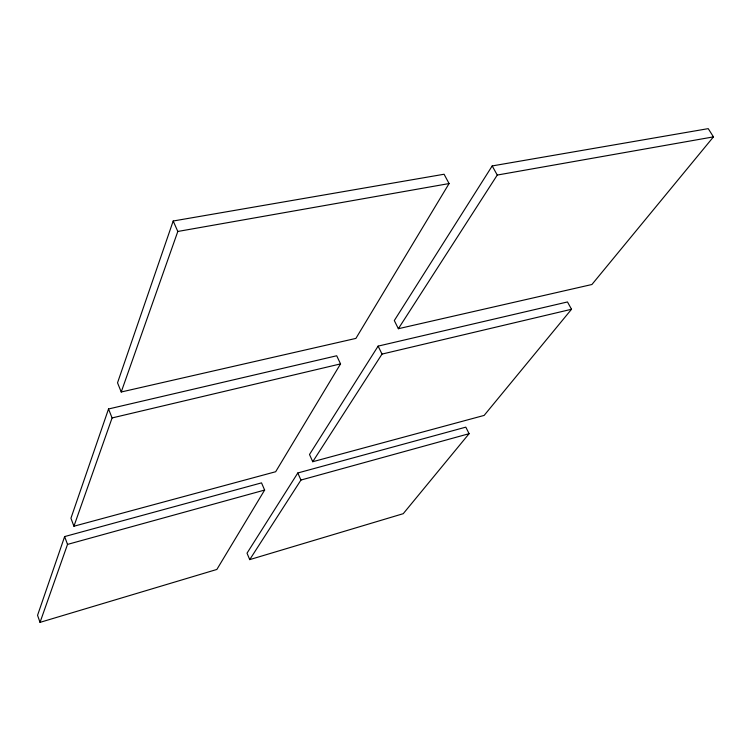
<?xml version="1.0" encoding="UTF-8"?>
<svg xmlns="http://www.w3.org/2000/svg" width="751" height="751" viewBox="0 0 751 751"><rect width="100%" height="100%" fill="white"/><g stroke="black" fill="none" stroke-linecap="round" stroke-linejoin="round"><path stroke-width="1.13" d="M64.633 536.58L37.55 615.313L40.038 622.363L216.851 569.455L264.634 490.056L261.517 482.874L64.633 536.58L67.524 544.4L40.038 622.363M108.529 408.976L70.941 518.237L73.927 526.226L275.664 471.731L340.55 363.897L336.701 355.767L108.529 408.976L112.087 417.941L73.927 526.226M173.19 221.01L117.531 382.803L121.23 391.994L355.899 338.401L449.079 183.563L444.076 174.241L173.19 221.01L177.809 231.468L121.23 391.994M297.8 472.98L247.023 553.177L249.726 559.617L403.24 513.684L469.093 433.693L465.808 427.15L297.8 472.98L300.944 480.049L249.726 559.617M378.119 346.117L309.496 454.505L312.745 461.715L484.142 415.416L571.53 309.262L567.474 301.958L378.119 346.117L382.015 354.087L312.745 461.715M492.196 165.933L394.303 320.555L398.359 328.713L591.91 284.507L713.45 136.879L708.231 128.637L492.196 165.933L497.256 175.058L398.359 328.713M67.524 544.4L264.634 490.056M300.944 480.049L469.093 433.693M112.087 417.941L340.55 363.897M382.015 354.087L571.53 309.262M177.809 231.468L449.079 183.563M497.256 175.058L713.45 136.879"/></g></svg>
